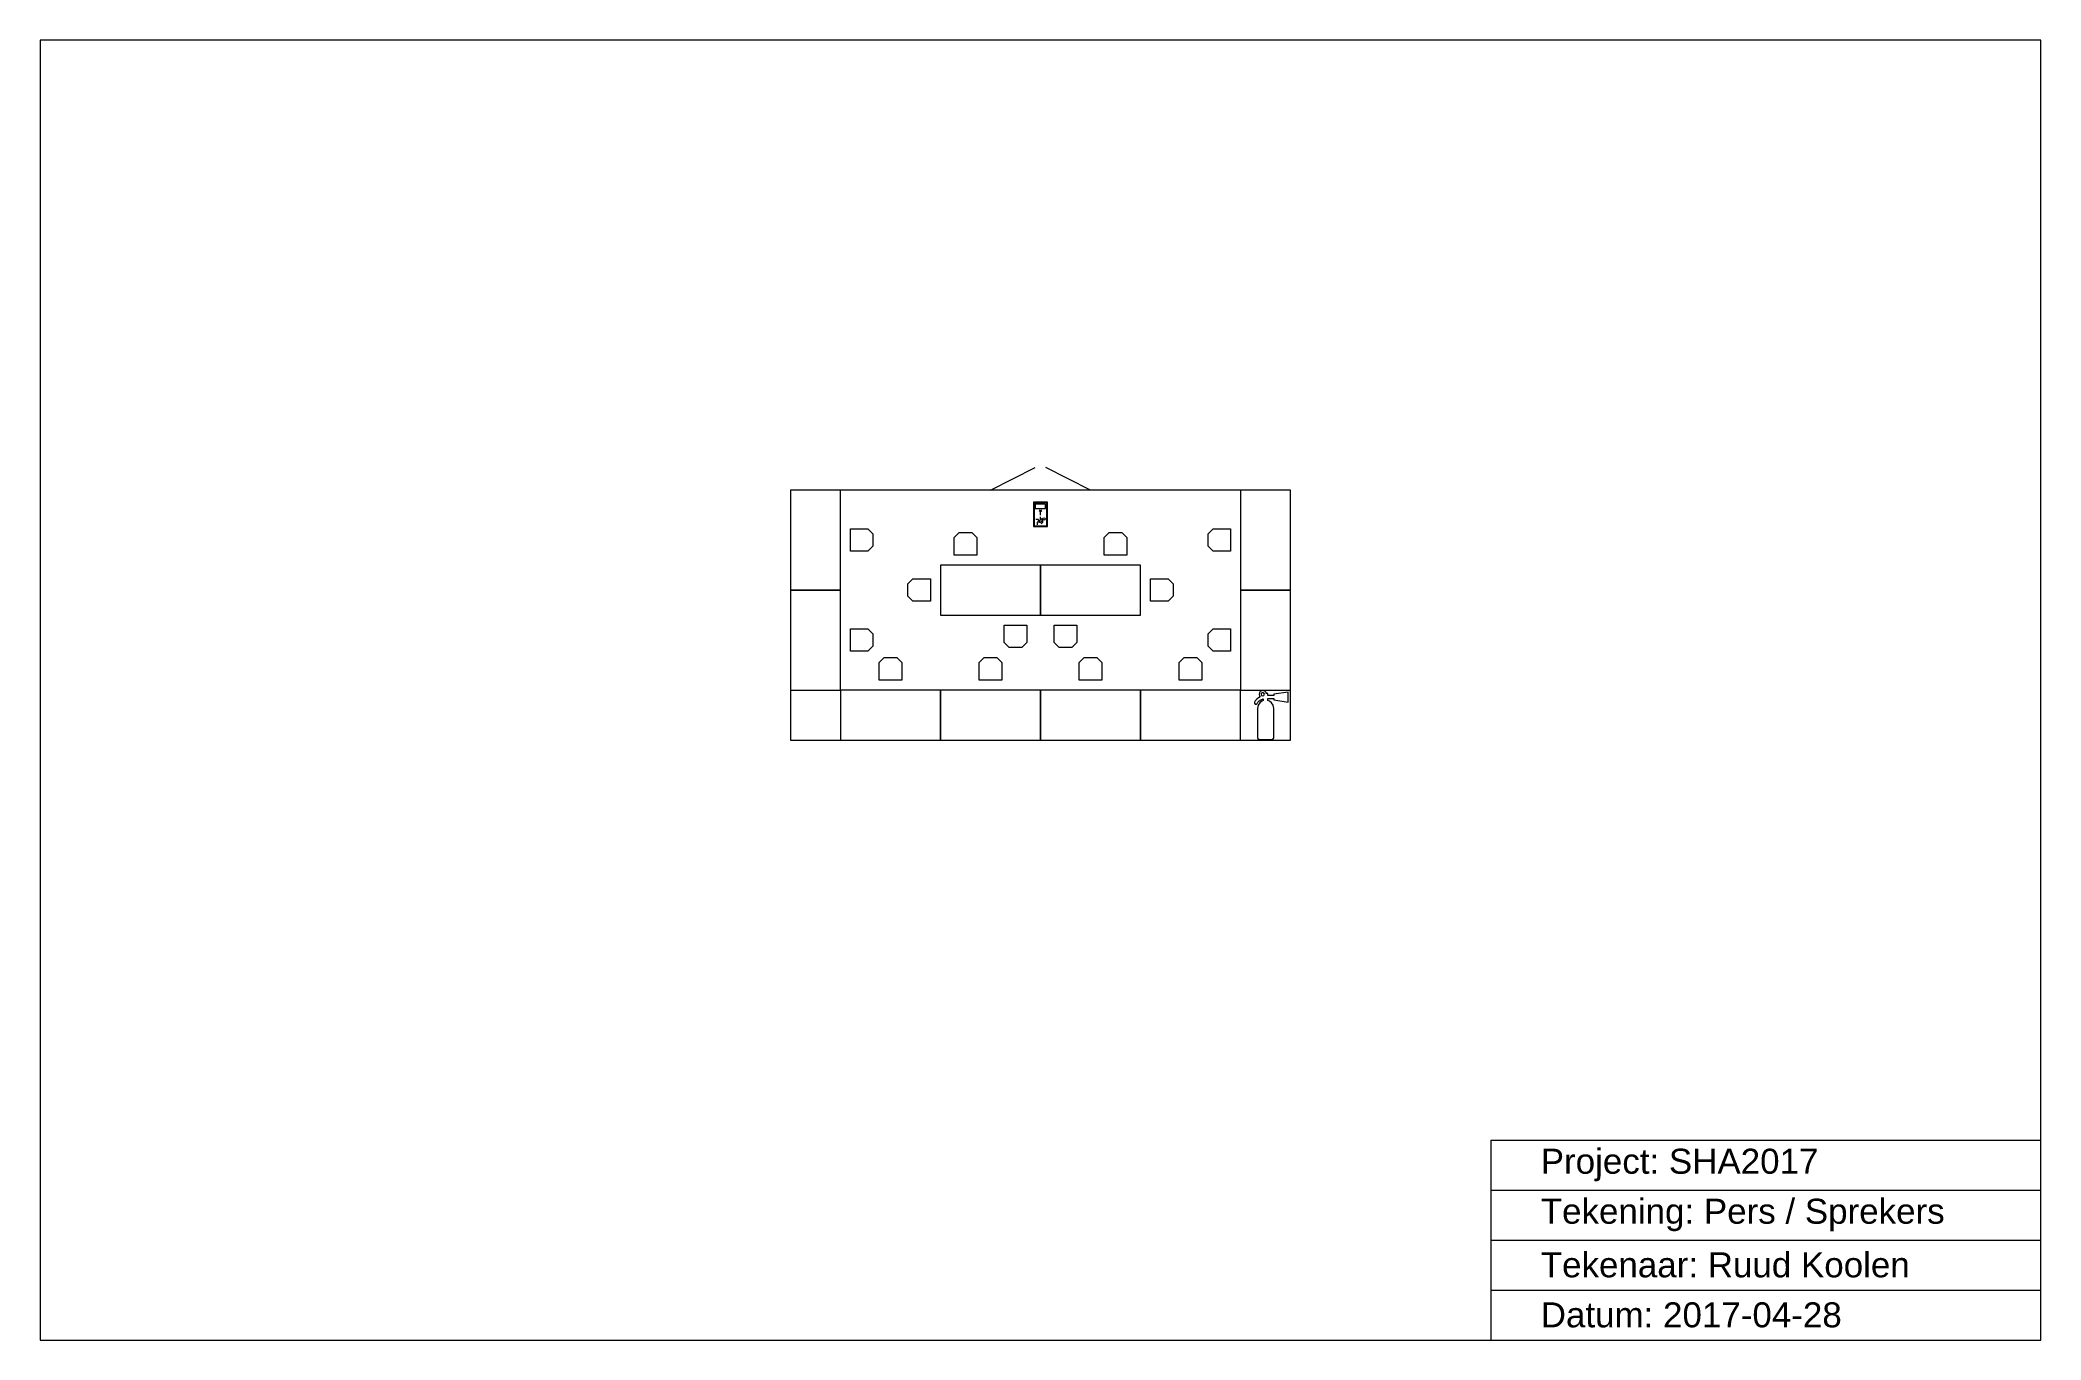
# Model space of a CAD drawing. Header units: metres. Extents: x 0 to 40, y 0 to 26.
import ezdxf

# ---------------------------------------------------------------- set-up
doc = ezdxf.new("R2010")
doc.units = ezdxf.units.M
for name, color, linetype, lineweight, true_color in [('Interior', 6, 'Continuous', 0, 0xff00ff), ('Meta', 178, 'Continuous', 0, 0x000000), ('Symbols', 5, 'Continuous', 0, 0x0000ff), ('Tent', 178, 'Continuous', 0, 0x000000)]:
    doc.layers.add(name, color=color, linetype=linetype, lineweight=lineweight, true_color=true_color)
doc.styles.add('textstyle11', font='')
doc.styles.add('textstyle12', font='')
doc.styles.add('textstyle13', font='')
doc.styles.add('textstyle14', font='')
doc.styles.get('textstyle11').set_extended_font_data('Liberation Sans')
doc.styles.get('textstyle12').set_extended_font_data('Liberation Sans')
doc.styles.get('textstyle13').set_extended_font_data('Liberation Sans')
doc.styles.get('textstyle14').set_extended_font_data('Liberation Sans')

msp = doc.modelspace()

# ---------------------------------------------------------------- linework, layer by layer
at = {"layer": 'Interior', "flags": 128}
for points in [[(16, 17), (15, 17), (15, 15), (16, 15)], [(25, 17), (24, 17), (24, 15), (25, 15)], [(16.55, 16.225), (16.65, 16.125), (16.65, 15.875), (16.55, 15.775), (16.2, 15.775), (16.2, 16.225)], [(18.275, 16.05), (18.375, 16.15), (18.625, 16.15), (18.725, 16.05), (18.725, 15.7), (18.275, 15.7)], [(21.275, 16.05), (21.375, 16.15), (21.625, 16.15), (21.725, 16.05), (21.725, 15.7), (21.275, 15.7)], [(23.45, 15.775), (23.35, 15.875), (23.35, 16.125), (23.45, 16.225), (23.8, 16.225), (23.8, 15.775)], [(17.45, 14.775), (17.35, 14.875), (17.35, 15.125), (17.45, 15.225), (17.8, 15.225), (17.8, 14.775)], [(18, 15.5), (18, 14.5), (20, 14.5), (20, 15.5)], [(20, 15.5), (20, 14.5), (22, 14.5), (22, 15.5)], [(22.55, 15.225), (22.65, 15.125), (22.65, 14.875), (22.55, 14.775), (22.2, 14.775), (22.2, 15.225)], [(16, 15), (15, 15), (15, 13), (16, 13)], [(25, 15), (24, 15), (24, 13), (25, 13)], [(16.55, 14.225), (16.65, 14.125), (16.65, 13.875), (16.55, 13.775), (16.2, 13.775), (16.2, 14.225)], [(19.725, 13.95), (19.625, 13.85), (19.375, 13.85), (19.275, 13.95), (19.275, 14.3), (19.725, 14.3)], [(20.725, 13.95), (20.625, 13.85), (20.375, 13.85), (20.275, 13.95), (20.275, 14.3), (20.725, 14.3)], [(23.45, 13.775), (23.35, 13.875), (23.35, 14.125), (23.45, 14.225), (23.8, 14.225), (23.8, 13.775)], [(16.775, 13.55), (16.875, 13.65), (17.125, 13.65), (17.225, 13.55), (17.225, 13.2), (16.775, 13.2)], [(18.775, 13.55), (18.875, 13.65), (19.125, 13.65), (19.225, 13.55), (19.225, 13.2), (18.775, 13.2)], [(20.775, 13.55), (20.875, 13.65), (21.125, 13.65), (21.225, 13.55), (21.225, 13.2), (20.775, 13.2)], [(22.775, 13.55), (22.875, 13.65), (23.125, 13.65), (23.225, 13.55), (23.225, 13.2), (22.775, 13.2)], [(16, 13), (16, 12), (18, 12), (18, 13)], [(18, 13), (18, 12), (20, 12), (20, 13)], [(20, 13), (20, 12), (22, 12), (22, 13)], [(22, 13), (22, 12), (24, 12), (24, 13)]]:
    msp.add_lwpolyline(points, close=True, dxfattribs=at)
at = {"layer": 'Meta'}
for p, q in [((0, 26), (0, 0)), ((40, 26), (0, 26)), ((40, 0), (40, 26)), ((29, 4), (40, 4)), ((29, 4), (29, 0)), ((29, 3), (40, 3)), ((29, 2), (40, 2)), ((29, 1), (40, 1)), ((0, 0), (40, 0))]:
    msp.add_line(p, q, dxfattribs=at)
at = {"layer": 'Symbols', "lineweight": 0}
for p, q in [((20.14, 16.755), (19.861, 16.755)), ((19.861, 16.755), (19.861, 16.27)), ((20.126, 16.741), (19.876, 16.741)), ((19.876, 16.741), (19.876, 16.286)), ((20.126, 16.286), (20.126, 16.741)), ((20.14, 16.27), (20.14, 16.755)), ((19.861, 16.27), (20.14, 16.27)), ((19.876, 16.286), (20.126, 16.286)), ((20.126, 16.286), (20.126, 16.286))]:
    msp.add_line(p, q, dxfattribs=at)
at = {"layer": 'Symbols'}
for p, q in [((20.1, 16.72), (19.896, 16.72)), ((19.896, 16.72), (19.896, 16.629)), ((19.896, 16.629), (20.1, 16.629)), ((19.955, 16.409), (19.909, 16.409)), ((19.98, 16.369), (19.955, 16.409)), ((20.025, 16.421), (19.97, 16.38)), ((19.978, 16.569), (20, 16.606)), ((20.022, 16.569), (19.978, 16.569)), ((20, 16.606), (20.022, 16.569)), ((20, 16.5), (20, 16.583)), ((20.002, 16.418), (20.002, 16.463)), ((20.041, 16.418), (20.002, 16.418)), ((20.022, 16.569), (20.022, 16.569)), ((20.049, 16.395), (20.025, 16.421)), ((20.04, 16.77), (20.04, 16.77)), ((20.048, 16.4), (20.041, 16.418)), ((20.048, 16.355), (20.048, 16.4)), ((20.1, 16.629), (20.1, 16.72)), ((19.934, 16.358), (19.934, 16.305)), ((19.984, 16.358), (19.934, 16.358)), ((19.97, 16.38), (19.99, 16.351)), ((19.99, 16.351), (20.049, 16.395)), ((20.016, 16.331), (20.048, 16.355)), ((20.049, 16.395), (20.049, 16.395)), ((24.443, 12.883), (24.443, 12.883)), ((24.454, 12.821), (24.454, 12.787)), ((24.546, 12.929), (24.513, 12.929)), ((24.546, 12.887), (24.546, 12.929)), ((24.662, 12.887), (24.546, 12.887)), ((24.546, 12.787), (24.546, 12.828)), ((24.546, 12.828), (24.662, 12.828)), ((24.948, 12.955), (24.662, 12.914)), ((24.662, 12.914), (24.662, 12.887)), ((24.662, 12.828), (24.662, 12.803)), ((24.662, 12.803), (24.948, 12.76)), ((24.948, 12.76), (24.948, 12.955)), ((24.454, 12.787), (24.454, 12.787)), ((24.662, 12.051), (24.662, 12.63)), ((24.371, 12.013), (24.626, 12.013))]:
    msp.add_line(p, q, dxfattribs=at)
at = {"layer": 'Symbols', "flags": 128}
msp.add_lwpolyline([(24.336, 12.63), (24.336, 12.051)], dxfattribs=at)
at = {"layer": 'Symbols'}
msp.add_circle((20.067, 16.42), 0.0232, dxfattribs=at)
for start, end in [(90.001, 179.9955), (180.0072, 269.9997), (0.0013, 89.9932), (270.0061, 359.996)]:
    msp.add_arc((24.443, 12.916), 0.033, start, end, dxfattribs=at)
for points in [[(24.393, 12.863), (24.348, 12.847), (24.289, 12.791), (24.277, 12.757)], [(24.329, 12.729), (24.352, 12.762), (24.378, 12.802), (24.454, 12.821)], [(24.444, 12.989), (24.405, 12.989), (24.369, 12.958), (24.369, 12.912)], [(24.369, 12.912), (24.369, 12.89), (24.382, 12.87), (24.393, 12.863)], [(24.513, 12.929), (24.513, 12.955), (24.484, 12.989), (24.444, 12.989)], [(24.277, 12.757), (24.261, 12.724), (24.306, 12.697), (24.329, 12.729)], [(24.454, 12.787), (24.423, 12.781), (24.336, 12.73), (24.336, 12.63)], [(24.662, 12.63), (24.662, 12.73), (24.578, 12.781), (24.546, 12.787)], [(24.336, 12.051), (24.336, 12.037), (24.342, 12.013), (24.371, 12.013)], [(24.626, 12.013), (24.655, 12.013), (24.662, 12.037), (24.662, 12.051)]]:
    msp.add_open_spline(points, degree=3, dxfattribs=at)
at = {"layer": 'Tent'}
for p, q in [((19, 17), (19.894, 17.447)), ((21, 17), (20.106, 17.447)), ((25, 17), (15, 17)), ((15, 17), (15, 12)), ((25, 12), (25, 17)), ((15, 12), (25, 12))]:
    msp.add_line(p, q, dxfattribs=at)

# ---------------------------------------------------------------- texts
at = {"layer": 'Meta', "char_height": 0.5, "attachment_point": 4}
for s, insert, style in [('Project: SHA2017', (30, 3.5), 'textstyle11'), ('Tekening: Pers / Sprekers', (30, 2.5), 'textstyle12'), ('Tekenaar: Ruud Koolen', (30, 1.5), 'textstyle13'), ('Datum: 2017-04-28', (30, 0.5), 'textstyle14')]:
    msp.add_mtext(s, dxfattribs=dict(at, insert=insert, style=style))

doc.saveas('drawing.dxf')
